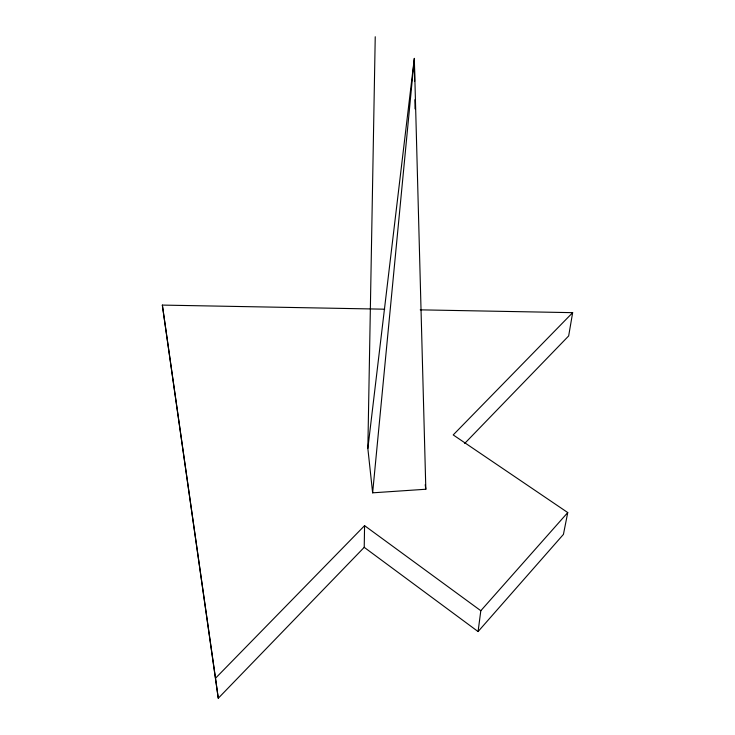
<?xml version="1.0" encoding="UTF-8"?>
<svg xmlns="http://www.w3.org/2000/svg" width="735" height="735" viewBox="0 0 735 735"><rect width="100%" height="100%" fill="white"/><g stroke="black" fill="none" stroke-linecap="round" stroke-linejoin="round"><path stroke-width="1.1" d="M364.22 547.336L364.578 525.654L480.819 610.721L478.081 631.558L364.22 547.336L218.267 698.25L162.343 305.089L384.69 309.196M367.849 448.46L414.319 58.405L425.831 489.244L372.636 492.827L367.849 448.46L375.236 36.75M372.636 492.827L414.319 58.405L414.65 81.355M420.218 309.848L572.657 312.66L568.66 335.95L464.695 443.444M572.657 312.66L453.21 434.927L567.751 512.561L563.433 534.391L478.081 631.558M480.819 610.721L567.751 512.561M218.267 698.25L215.511 678.23L364.578 525.654M162.343 305.089L215.511 678.23M425.216 484.705L425.831 489.244M414.908 99.712L415.045 108.89"/></g></svg>
